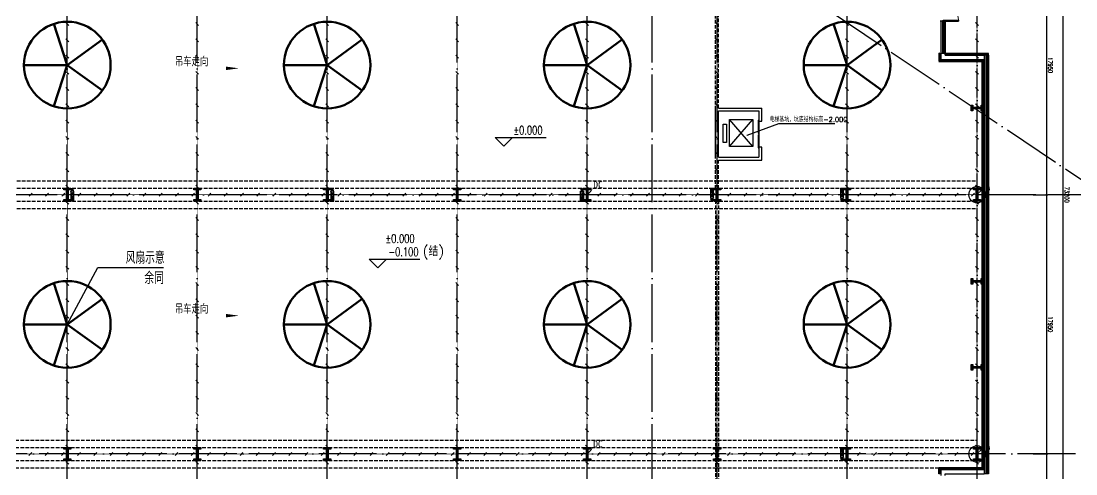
# Model space of a CAD drawing. Extents: x -1396510 to 1250330, y -1892470 to 1623980.
# Drawn here: x -195055 to -122005, y -1629854 to -1598504 of the extents above; entities that cross this region are included whole.
import ezdxf

# ---------------------------------------------------------------- set-up
doc = ezdxf.new("R2010")
doc.units = 0
doc.header["$LTSCALE"] = 1000
doc.header["$MEASUREMENT"] = 0
for name, pattern in [('CENTER2', [1.125, 0.75, -0.125, 0.125, -0.125]), ('DASH', [0.35, 0.25, -0.1]), ('DOTE', [2.42, 2, -0.2, 0.02, -0.2])]:
    doc.linetypes.add(name, pattern=pattern)
doc.layers.get('Defpoints').update_dxf_attribs({"color": 210})
for name, color, linetype in [('10平面$0$WINDOW', 4, 'Continuous'), ('A-AXIS-D', 1, 'Continuous'), ('A-AXIS-DOTE', 14, 'DOTE'), ('A-CURTAIN', 134, 'Continuous'), ('A-HATCH-2', 251, 'Continuous'), ('A-HRAIL', 173, 'Continuous'), ('A-LIN-V', 9, 'Continuous'), ('A-WINDOW', 140, 'Continuous'), ('AS-COLN', 6, 'Continuous'), ('AS-WALL', 40, 'Continuous'), ('CURTWALL', 4, 'Continuous'), ('DIM_SYMB', 3, 'Continuous'), ('LWIRE', 4, 'Continuous'), ('SB_ZF消火栓', 10, 'Continuous'), ('SB_ZF消火栓M', 10, 'Continuous'), ('SHTLN', 4, 'Continuous'), ('TEL_TEXT', 7, 'Continuous'), ('WINDOW', 4, 'Continuous'), ('WIRE-接地', 4, 'Continuous'), ('WIRE-照明', 1, 'Continuous'), ('建-标高', 3, 'Continuous'), ('建-箭头', 3, 'Continuous')]:
    doc.layers.add(name, color=color, linetype=linetype)
doc.layers.add('A-云线2', color=3, linetype='Continuous', plot=False)
doc.layers.add('LG-ZF消防', color=1, linetype='Continuous', lineweight=60)
doc.styles.add('-宋体', font='', dxfattribs={"width": 0.8})
doc.styles.add('_TCH_DIM', font='SIMPLEX', dxfattribs={"bigfont": 'GBCBIG'})
doc.styles.add('_TCH_DIM_T3', font='SIMPLEX', dxfattribs={"width": 0.705882, "bigfont": 'GBCBIG'})
doc.styles.add('A-DIM_T3', font='SIMPLEX', dxfattribs={"width": 0.705882, "bigfont": 'GBCBIG'})
doc.styles.add('A-STANDARD', font='SIMPLEX', dxfattribs={"bigfont": 'GBCBIG'})
doc.styles.get("Standard").update_dxf_attribs({"font": 'gbenor.shx', "bigfont": 'gbcbig.shx'})
doc.styles.add('宋体', font='')
doc.styles.get('-宋体').set_extended_font_data('SimSun')
doc.styles.get('宋体').set_extended_font_data('SimSun')
doc.dimstyles.new('_TCH_ARCH&&100', dxfattribs={"dimtxt": 297.5, "dimasz": 100, "dimexe": 100, "dimexo": 100, "dimgap": 126.25, "dimtad": 1, "dimdec": 0, "dimzin": 0, "dimdsep": 46, "dimtxsty": '_TCH_DIM_T3', "dimblk": 'ARCHTICK', "dimcen": 0.09, "dimclrt": 7, "dimazin": 2, "dimtfac": 1, "dimtdec": 0, "dimtix": 1, "dimtmove": 2, "dimatfit": 3, "dimfxl": 0, "dimtolj": 1, "dimtzin": 0, "dimarcsym": 0})
doc.dimstyles.new('A-DIM&&100', dxfattribs={"dimtxt": 297.5, "dimasz": 100, "dimexe": 100, "dimexo": 100, "dimgap": 126.25, "dimtad": 1, "dimdec": 0, "dimzin": 0, "dimdsep": 46, "dimtxsty": 'A-DIM_T3', "dimblk": 'ARCHTICK', "dimcen": 0.09, "dimclrt": 7, "dimazin": 2, "dimtfac": 1, "dimtdec": 0, "dimtix": 1, "dimtmove": 2, "dimatfit": 3, "dimfxl": 0, "dimtolj": 1, "dimtzin": 0, "dimarcsym": 0})

# ---------------------------------------------------------------- blocks, each defined once
blk = doc.blocks.new('_ArchTick')
at = {"color": 0, "linetype": 'ByBlock', "const_width": 0.4}
blk.add_lwpolyline([(-0.5, -0.5), (0.5, 0.5)], dxfattribs=at)
blk = doc.blocks.new('*D505')
at = {"layer": 'A-AXIS-D', "color": 0, "lineweight": -2, "transparency": 16777216}
for p, q in [((187894, -17950), (188910, -17950)), ((188810, -17950), (188810, -35900)), ((187894, -35900), (188910, -35900))]:
    blk.add_line(p, q, dxfattribs=at)
at = {"layer": 'Defpoints', "color": 0, "transparency": 16777216}
for p in [(187794, -17950), (187794, -35900), (188810, -35900)]:
    blk.add_point(p, dxfattribs=at)
at = {"layer": 'A-AXIS-D', "color": 0, "lineweight": -2, "transparency": 16777216, "xscale": 100, "yscale": 100, "zscale": 100}
for p, rotation in [((188810, -17950), 90), ((188810, -35900), 270)]:
    blk.add_blockref('_ArchTick', p, dxfattribs=dict(at, rotation=rotation))
at = {"layer": 'A-AXIS-D', "color": 7, "transparency": 16777216, "insert": (189085, -26925), "char_height": 297.5, "attachment_point": 5, "rotation": 270, "style": 'A-DIM_T3'}
blk.add_mtext('\\A1;17950', dxfattribs=at)
blk = doc.blocks.new('*D506')
at = {"layer": 'A-AXIS-D', "color": 0, "lineweight": -2, "transparency": 16777216}
for p, q in [((187894, -35900), (188910, -35900)), ((188810, -35900), (188810, -53850)), ((187894, -53850), (188910, -53850))]:
    blk.add_line(p, q, dxfattribs=at)
at = {"layer": 'Defpoints', "color": 0, "transparency": 16777216}
for p in [(187794, -35900), (187794, -53850), (188810, -53850)]:
    blk.add_point(p, dxfattribs=at)
at = {"layer": 'A-AXIS-D', "color": 0, "lineweight": -2, "transparency": 16777216, "xscale": 100, "yscale": 100, "zscale": 100}
for p, rotation in [((188810, -35900), 90), ((188810, -53850), 270)]:
    blk.add_blockref('_ArchTick', p, dxfattribs=dict(at, rotation=rotation))
at = {"layer": 'A-AXIS-D', "color": 7, "transparency": 16777216, "insert": (189085, -44875), "char_height": 297.5, "attachment_point": 5, "rotation": 270, "style": 'A-DIM_T3'}
blk.add_mtext('\\A1;17950', dxfattribs=at)
blk = doc.blocks.new('*D507')
at = {"layer": 'A-AXIS-D', "color": 0, "lineweight": -2, "transparency": 16777216}
for p, q in [((187894, -53850), (188910, -53850)), ((188810, -53850), (188810, -71800)), ((187894, -71800), (188910, -71800))]:
    blk.add_line(p, q, dxfattribs=at)
at = {"layer": 'Defpoints', "color": 0, "transparency": 16777216}
for p in [(187794, -53850), (187794, -71800), (188810, -71800)]:
    blk.add_point(p, dxfattribs=at)
at = {"layer": 'A-AXIS-D', "color": 0, "lineweight": -2, "transparency": 16777216, "xscale": 100, "yscale": 100, "zscale": 100}
for p, rotation in [((188810, -53850), 90), ((188810, -71800), 270)]:
    blk.add_blockref('_ArchTick', p, dxfattribs=dict(at, rotation=rotation))
at = {"layer": 'A-AXIS-D', "color": 7, "transparency": 16777216, "insert": (189085, -62825), "char_height": 297.5, "attachment_point": 5, "rotation": 270, "style": 'A-DIM_T3'}
blk.add_mtext('\\A1;17950', dxfattribs=at)
blk = doc.blocks.new('4324324')
at = {"layer": 'A-HATCH-2', "color": 8, "linetype": 'DASH'}
for p, q in [((-294754, 585770), (-128854, 585770)), ((-294754, 585270), (-128854, 585270)), ((-307354, 584370), (-128854, 584370)), ((-307354, 583870), (-128854, 583870)), ((-313054, 567820), (-128854, 567820)), ((-313054, 567320), (-128854, 567320)), ((-313054, 566420), (-128854, 566420)), ((-313054, 565920), (-128854, 565920))]:
    blk.add_line(p, q, dxfattribs=at)
blk = doc.blocks.new('w4324324')
at = {"layer": 'A-HATCH-2', "color": 0, "lineweight": 60}
for q in [(-1694760, 686605), (-1697614, 684532), (-1691907, 684532), (-1696524, 681178), (-1692997, 681178)]:
    blk.add_line((-1694760, 683605), q, dxfattribs=at)
blk.add_circle((-1694760, 683605), 3000, dxfattribs=at)
blk = doc.blocks.new('342343')
at = {"layer": 'A-LIN-V', "color": 8}
for p in [(1048660, -8444), (1066610, -8444), (1048660, -26444), (1066610, -26444), (1048660, -44444), (1066610, -44444), (1048660, -62444), (1066610, -62444)]:
    blk.add_blockref('w4324324', p, dxfattribs=at)
blk = doc.blocks.new('w42343243')
at = {"layer": 'A-HATCH-2', "color": 8}
blk.add_lwpolyline([(-165104, 621070), (-164604, 621070), (-164604, 620958), (-164800, 620958), (-164800, 620282), (-164604, 620282), (-164604, 620170), (-165104, 620170), (-165104, 620282), (-164908, 620282), (-164908, 620958), (-165104, 620958)], close=True, dxfattribs=at)
at = {"layer": 'AS-COLN', "color": 3}
blk.add_lwpolyline([(-165054, 621020), (-164654, 621020), (-164654, 621008), (-164850, 621008), (-164850, 620232), (-164654, 620232), (-164654, 620220), (-165054, 620220), (-165054, 620232), (-164858, 620232), (-164858, 621008), (-165054, 621008)], close=True, dxfattribs=at)
blk = doc.blocks.new('nt66')
at = {"layer": 'A-HATCH-2', "color": 8}
blk.add_lwpolyline([(-195840, 766870), (-195440, 766870), (-195440, 766758), (-195586, 766758), (-195586, 766182), (-195440, 766182), (-195440, 766070), (-195840, 766070), (-195840, 766182), (-195694, 766182), (-195694, 766758), (-195840, 766758)], close=True, dxfattribs=at)
at = {"layer": 'AS-COLN'}
blk.add_lwpolyline([(-195790, 766820), (-195490, 766820), (-195490, 766808), (-195636, 766808), (-195636, 766132), (-195490, 766132), (-195490, 766120), (-195790, 766120), (-195790, 766132), (-195644, 766132), (-195644, 766808), (-195790, 766808)], close=True, dxfattribs=at)
blk = doc.blocks.new('42343')
at = {"rotation": 270}
for p in [(-895324, 395180), (-895324, 383180), (-895324, 377222)]:
    blk.add_blockref('nt66', p, dxfattribs=at)
at = {"layer": 'A-WINDOW'}
for p in [(-27000, -35800), (-18000, -35800), (-9000, -35800), (0, -35800), (9000, -35800), (18000, -35800), (27000, -35800), (36000, -35800), (-27000, -53750), (-18000, -53750), (-9000, -53750), (0, -53750), (9000, -53750), (18000, -53750), (27000, -53750), (36000, -53750)]:
    blk.add_blockref('w42343243', p, dxfattribs=at)
blk = doc.blocks.new('A$C5D961328')
at = {"layer": 'SB_ZF消火栓'}
blk.add_hatch(color=256, dxfattribs=at).paths.add_polyline_path([(0, 40), (700, 40), (700, 240)])
for p, q in [((700, 240), (0, 240)), ((0, 240), (0, 40)), ((700, 240), (0, 40)), ((0, 40), (700, 40)), ((700, 240), (700, 40))]:
    blk.add_line(p, q, dxfattribs=at)
at = {"layer": 'SB_ZF消火栓', "color": 1}
blk.add_circle((140, 140), 32.5, dxfattribs=at)
blk = doc.blocks.new('we42342343234')
at = {"layer": 'LG-ZF消防'}
for centre in [(-191504, 585170), (-173504, 585170), (-156204, 585170), (-147204, 584470), (-138204, 584470), (-138204, 566520)]:
    blk.add_circle(centre, 50, dxfattribs=at)
at = {"layer": 'SB_ZF消火栓M'}
for p, rotation in [((-147064, 584570), 90), ((-138064, 584570), 90), ((-191644, 585070), 270), ((-173644, 585070), 270), ((-138064, 566620), 90)]:
    blk.add_blockref('A$C5D961328', p, dxfattribs=dict(at, rotation=rotation))
at = {"layer": 'SB_ZF消火栓M', "xscale": -1.000000000000001, "rotation": 90}
blk.add_blockref('A$C5D961328', (-156064, 585070), dxfattribs=at)
blk = doc.blocks.new('*D5829')
at = {"layer": 'A-AXIS-D', "color": 0, "lineweight": -2, "transparency": 16777216}
for p, q in [((188154, 700), (190050, 700)), ((189950, 700), (189950, -72500)), ((188154, -72500), (190050, -72500))]:
    blk.add_line(p, q, dxfattribs=at)
at = {"layer": 'Defpoints', "color": 0, "transparency": 16777216}
for p in [(188054, 700), (188054, -72500), (189950, -72500)]:
    blk.add_point(p, dxfattribs=at)
at = {"layer": 'A-AXIS-D', "color": 0, "lineweight": -2, "transparency": 16777216, "xscale": 100, "yscale": 100, "zscale": 100}
for p, rotation in [((189950, 700), 90), ((189950, -72500), 270)]:
    blk.add_blockref('_ArchTick', p, dxfattribs=dict(at, rotation=rotation))
at = {"layer": 'A-AXIS-D', "color": 7, "transparency": 16777216, "insert": (190225, -35900), "char_height": 297.5, "attachment_point": 5, "rotation": 270, "style": '_TCH_DIM_T3'}
blk.add_mtext('\\A1;73200', dxfattribs=at)
blk = doc.blocks.new('10平面$0$$DorLib2D$00000002')
for p, q in [((-0.5, 0), (-0.5, 0.4875)), ((-0.475, 0.4875), (-0.5, 0.4875)), ((-0.475, 0), (-0.475, 0.4875)), ((0.475, 0), (0.475, 0.4875)), ((0.475, 0.4875), (0.5, 0.4875)), ((0.5, 0), (0.5, 0.4875)), ((-0.5, 0), (-0.475, 0)), ((0.5, 0), (0.475, 0))]:
    blk.add_line(p, q)
at = {"lineweight": 13}
for centre, start, end in [((-0.4875, 0), 0, 88.53072), ((0.4875, 0), 91.46928, 180)]:
    blk.add_arc(centre, 0.4875, start, end, dxfattribs=at)
blk = doc.blocks.new('$DORLIB2D$00000127')
at = {"color": 0}
for points in [[(-0.533, 0.795), (-0.533, 0.69)], [(-0.033, 0.795), (-0.533, 0.795)], [(-0.033, 0.69), (-0.533, 0.69)], [(0.5, 0.5), (-0.5, 0.5)], [(-0.033, 0.795), (-0.033, 0.69)], [(0.533, 0.795), (0.033, 0.795)], [(0.033, 0.795), (0.033, 0.69)], [(0.533, 0.69), (0.033, 0.69)], [(0.533, 0.795), (0.533, 0.69)]]:
    blk.add_lwpolyline(points, dxfattribs=at)
blk = doc.blocks.new('99平面图例外参$0$$LinePat$圆环')
for points in [[(0, 150), (300, 150)], [(0, 0), (300, 0)], [(0, -150), (300, -150)]]:
    blk.add_lwpolyline(points)
at = {"color": 0}
blk.add_circle((150, 0), 150, dxfattribs=at)
blk = doc.blocks.new('$TelecSys$00000008')
blk.add_line((0.4, 0.4), (-0.4, -0.4))
blk = doc.blocks.new('$TelecSys$00000078')
for p, q in [((0.1, 0.1), (0.1, 0.1)), ((1.15, 1.15), (0.55, 0.55)), ((-0.1, -0.1), (-0.1, -0.1))]:
    blk.add_line(p, q)
at = {"const_width": 0.142}
blk.add_lwpolyline([(-0.07, 0, 1), (0.07, 0, 1)], format="xyb", close=True, dxfattribs=at)
blk.add_solid([(0.62, 0.48), (0.48, 0.62), (0.1, 0.1)])
at = {"width": 0.8, "flags": 9}
blk.add_attdef('A', (0, 0), '', height=0.00002, dxfattribs=at)
blk = doc.blocks.new('$TelecSys$00000079')
for p, q in [((0.7, 0.7), (0, 0)), ((0.1, 0.1), (0.1, 0.1)), ((-0.1, -0.1), (-0.1, -0.1))]:
    blk.add_line(p, q)
at = {"const_width": 0.142}
blk.add_lwpolyline([(-0.07, 0, 1), (0.07, 0, 1)], format="xyb", close=True, dxfattribs=at)
blk.add_solid([(0.63, 0.77), (0.77, 0.63), (1.15, 1.15)])
at = {"width": 0.8, "flags": 9}
blk.add_attdef('A', (0, 0), '', height=0.00002, dxfattribs=at)
blk = doc.blocks.new('世赫3#厂房一层0821')
at = {"layer": 'A-AXIS-DOTE', "color": 8, "ltscale": 2}
for p, q in [((121000, -79980), (121000, 5514)), ((130000, -79980), (130000, 5514)), ((139000, -79980), (139000, 5514)), ((148000, -79980), (148000, 5514)), ((157000, -79980), (157000, 5514)), ((161500, -79980), (161500, 5514)), ((166000, -79980), (166000, 5514)), ((175000, -79980), (175000, 5514)), ((165996, -17950), (196000, -38050)), ((192904.2, -35900), (-5155.8, -35900)), ((190814.2, -53850), (-5155.8, -53850))]:
    blk.add_line(p, q, dxfattribs=at)
at = {"layer": 'A-AXIS-DOTE', "color": 8}
blk.add_line((184000, -79980), (184000, 5514), dxfattribs=at)
at = {"layer": 'A-CURTAIN'}
for points in [[(184800, -26230), (184800, -26130), (181800, -26130)], [(184770, -26230), (184770, -26160), (181800, -26160)]]:
    blk.add_lwpolyline(points, dxfattribs=at)
at = {"layer": 'AS-WALL'}
for p, q in [((181799.6, -26130), (181499.6, -26130)), ((181499.6, -26130), (181499.6, -26530)), ((181799.6, -26230), (181799.6, -26130)), ((181799.6, -26230), (184500, -26230)), ((181499.6, -26530), (184500, -26530)), ((181500, -54930), (184500, -54930)), ((181500, -54930), (181500, -55350)), ((181800, -55230), (184500, -55230)), ((181800, -55350), (181800, -55230)), ((184500, -54930), (184500, -55230))]:
    blk.add_line(p, q, dxfattribs=at)
at = {"layer": 'CURTWALL'}
for p, q in [((184500, -26230), (184500, -26380)), ((184800, -26230), (184500, -26230)), ((184600, -26230), (184600, -26380)), ((184700, -26230), (184700, -26380)), ((184800, -26230), (184800, -26380)), ((184500, -26380), (184500, -55230)), ((184600, -26380), (184600, -55230)), ((184700, -26380), (184700, -55230)), ((184800, -26380), (184800, -55230)), ((184800, -55230), (184500, -55230))]:
    blk.add_line(p, q, dxfattribs=at)
at = {"layer": 'Defpoints', "color": 8, "linetype": 'DASH'}
for p, q in [((165900, -30000), (165900, -400)), ((166100, -29900), (166100, -400)), ((165900, -35500), (165900, -33400)), ((166100, -35500), (166100, -33500)), ((165900, -35500), (166100, -35500)), ((165896, -36288), (165900, -68600)), ((166096, -36288), (165896, -36288)), ((166096, -36288), (166100, -68600))]:
    blk.add_line(p, q, dxfattribs=at)
at = {"layer": 'Defpoints', "color": 8}
for p, q in [((166100, -29900), (169100, -29900)), ((169100, -30800), (169100, -29900)), ((165900, -33400), (165900, -30000)), ((166100, -30100), (168900, -30100)), ((166100, -33300), (166100, -30100)), ((168900, -30100), (168900, -30800)), ((166850, -32565.8), (168480, -30685.8)), ((168480, -32565.8), (166850, -30685.8)), ((168074.2, -31780), (170264.2, -30980)), ((168900, -30800), (169100, -30800)), ((170264.2, -30980), (174164.2, -30980)), ((169100, -32600), (168900, -32600)), ((168900, -32600), (168900, -33300)), ((169100, -33500), (169100, -32600)), ((166100, -33300), (168900, -33300)), ((166100, -33500), (169100, -33500))]:
    blk.add_line(p, q, dxfattribs=at)
for points in [[(166410, -32285.8), (166410, -31015.8), (166650, -31015.8), (166650, -32285.8)], [(166850, -32565.8), (166850, -30685.8), (168480, -30685.8), (168480, -32565.8)]]:
    blk.add_lwpolyline(points, close=True, dxfattribs=at)
at = {"layer": 'Defpoints', "color": 8, "const_width": 40}
blk.add_lwpolyline([(168055.4, -31786.9, 1), (168093, -31773.1, 1)], format="xyb", close=True, dxfattribs=at)
at = {"layer": 'DIM_SYMB', "color": 8}
for p, q in [((121000, -44875), (123120, -40945)), ((123120, -40945), (127670, -40945))]:
    blk.add_line(p, q, dxfattribs=at)
at = {"layer": 'DIM_SYMB', "color": 8, "const_width": 100}
blk.add_lwpolyline([(120976.3, -44919, 1), (121023.7, -44831, 1)], format="xyb", close=True, dxfattribs=at)
at = {"layer": 'WINDOW'}
for p, q in [((181745.4, -23880), (181445.1, -23880)), ((181499.6, -23880), (181499.6, -26130)), ((181599.6, -23880), (181599.6, -26130)), ((181699.6, -23880), (181699.6, -26130)), ((181799.6, -23880), (181799.6, -26130))]:
    blk.add_line(p, q, dxfattribs=at)
at = {"layer": '建-标高', "color": 8}
for p, q in [((151232.7, -32543), (150632.7, -31943)), ((150632.7, -31943), (154152.7, -31943)), ((151232.7, -32543), (151832.7, -31943)), ((142493.6, -40960), (141893.6, -40360)), ((141893.6, -40360), (145413.6, -40360)), ((142493.6, -40960), (143093.6, -40360))]:
    blk.add_line(p, q, dxfattribs=at)
at = {"layer": '建-箭头', "color": 8}
for points in [[(125987.8, -27150, 0, 0, 0), (132887.8, -27150, 0, 240, 0), (131987.8, -27150, 0, 0, 0)], [(125987.8, -44275, 0, 0, 0), (132887.8, -44275, 0, 240, 0), (131987.8, -44275, 0, 0, 0)]]:
    blk.add_lwpolyline(points, format="xyseb", dxfattribs=at)
at = {"layer": '10平面$0$WINDOW', "xscale": -2200, "yscale": 2200, "zscale": 300, "rotation": 270.0000000014832}
blk.add_blockref('10平面$0$$DorLib2D$00000002', (181649.6, -22780), dxfattribs=at)
at = {"layer": 'A-HRAIL', "yscale": 0.3333333333111111, "zscale": 0.3333333333111111}
for p, xscale, rotation in [((181400, -26110), -0.3916666671966327, 90), ((181400, -26227.5), -0.3916666671966327, 90), ((181400, -26345), -0.3916666671966327, 90), ((181400, -26462.5), -0.3916666671966327, 90), ((181350, -26630), -0.3333333266804324, 180), ((181450, -26630), -0.3333333266804324, 180), ((181550, -26630), -0.3333333266804324, 180), ((181650, -26630), -0.3333333266804324, 180), ((181750, -26630), -0.3333333266804324, 180), ((181850, -26630), -0.3333333266804324, 180), ((181950, -26630), -0.3333333266804324, 180), ((182050, -26630), -0.3333333266804324, 180), ((182150, -26630), -0.3333333266804324, 180), ((182250, -26630), -0.3333333266804324, 180), ((182350, -26630), -0.3333333266804324, 180), ((182450, -26630), -0.3333333266804324, 180), ((182550, -26630), -0.3333333266804324, 180), ((182650, -26630), -0.3333333266804324, 180), ((182750, -26630), -0.3333333266804324, 180), ((182850, -26630), -0.3333333266804324, 180), ((182950, -26630), -0.3333333266804324, 180), ((183050, -26630), -0.3333333266804324, 180), ((183150, -26630), -0.3333333266804324, 180), ((183250, -26630), -0.3333333266804324, 180), ((183350, -26630), -0.3333333266804324, 180), ((183450, -26630), -0.3333333266804324, 180), ((183550, -26630), -0.3333333266804324, 180), ((183650, -26630), -0.3333333266804324, 180), ((183750, -26630), -0.3333333266804324, 180), ((183850, -26630), -0.3333333266804324, 180), ((183950, -26630), -0.3333333266804324, 180), ((184050, -26630), -0.3333333266804324, 180), ((184150, -26630), -0.3333333266804324, 180), ((184250, -26630), -0.3333333266804324, 180), ((184400, -26680), 0.3333686689155855, 90), ((184350, -26630), -0.3333333266804324, 180), ((184400, -26780), 0.3333686689155855, 90), ((184400, -26880), 0.3333686689155855, 90), ((184400, -26980), 0.3333686689155855, 90), ((184400, -27080.1), 0.3333686689155855, 90), ((184400, -27180.1), 0.3333686689155855, 90), ((184400, -27280.1), 0.3333686689155855, 90), ((184400, -27380.1), 0.3333686689155855, 90), ((184400, -27480.1), 0.3333686689155855, 90), ((184400, -27580.1), 0.3333686689155855, 90), ((184400, -27680.1), 0.3333686689155855, 90), ((184400, -27780.1), 0.3333686689155855, 90), ((184400, -27880.1), 0.3333686689155855, 90), ((184400, -27980.1), 0.3333686689155855, 90), ((184400, -28080.2), 0.3333686689155855, 90), ((184400, -28180.2), 0.3333686689155855, 90), ((184400, -28280.2), 0.3333686689155855, 90), ((184400, -28380.2), 0.3333686689155855, 90), ((184400, -28480.2), 0.3333686689155855, 90), ((184400, -28580.2), 0.3333686689155855, 90), ((184400, -28680.2), 0.3333686689155855, 90), ((184400, -28780.2), 0.3333686689155855, 90), ((184400, -28880.2), 0.3333686689155855, 90), ((184400, -28980.3), 0.3333686689155855, 90), ((184400, -29080.3), 0.3333686689155855, 90), ((184400, -29180.3), 0.3333686689155855, 90), ((184400, -29280.3), 0.3333686689155855, 90), ((184400, -29380.3), 0.3333686689155855, 90), ((184400, -29480.3), 0.3333686689155855, 90), ((184400, -29580.3), 0.3333686689155855, 90), ((184400, -29680.3), 0.3333686689155855, 90), ((184400, -29780.3), 0.3333686689155855, 90), ((184400, -29880.3), 0.3333686689155855, 90), ((184400, -29980.4), 0.3333686689155855, 90), ((184400, -30080.4), 0.3333686689155855, 90), ((184400, -30180.4), 0.3333686689155855, 90), ((184400, -30280.4), 0.3333686689155855, 90), ((184400, -30380.4), 0.3333686689155855, 90), ((184400, -30480.4), 0.3333686689155855, 90), ((184400, -30580.4), 0.3333686689155855, 90), ((184400, -30680.4), 0.3333686689155855, 90), ((184400, -30780.4), 0.3333686689155855, 90), ((184400, -30880.5), 0.3333686689155855, 90), ((184400, -30980.5), 0.3333686689155855, 90), ((184400, -31080.5), 0.3333686689155855, 90), ((184400, -31180.5), 0.3333686689155855, 90), ((184400, -31280.5), 0.3333686689155855, 90), ((184400, -31380.5), 0.3333686689155855, 90), ((184400, -31480.5), 0.3333686689155855, 90), ((184400, -31580.5), 0.3333686689155855, 90), ((184400, -31680.5), 0.3333686689155855, 90), ((184400, -31780.6), 0.3333686689155855, 90), ((184400, -31880.6), 0.3333686689155855, 90), ((184400, -31980.6), 0.3333686689155855, 90), ((184400, -32080.6), 0.3333686689155855, 90), ((184400, -32180.6), 0.3333686689155855, 90), ((184400, -32280.6), 0.3333686689155855, 90), ((184400, -32380.6), 0.3333686689155855, 90), ((184400, -32480.6), 0.3333686689155855, 90), ((184400, -32580.6), 0.3333686689155855, 90), ((184400, -32680.6), 0.3333686689155855, 90), ((184400, -32780.7), 0.3333686689155855, 90), ((184400, -32880.7), 0.3333686689155855, 90), ((184400, -32980.7), 0.3333686689155855, 90), ((184400, -33080.7), 0.3333686689155855, 90), ((184400, -33180.7), 0.3333686689155855, 90), ((184400, -33280.7), 0.3333686689155855, 90), ((184400, -33380.7), 0.3333686689155855, 90), ((184400, -33480.7), 0.3333686689155855, 90), ((184400, -33580.7), 0.3333686689155855, 90), ((184400, -33680.8), 0.3333686689155855, 90), ((184400, -33780.8), 0.3333686689155855, 90), ((184400, -33880.8), 0.3333686689155855, 90), ((184400, -33980.8), 0.3333686689155855, 90), ((184400, -34080.8), 0.3333686689155855, 90), ((184400, -34180.8), 0.3333686689155855, 90), ((184400, -34280.8), 0.3333686689155855, 90), ((184400, -34380.8), 0.3333686689155855, 90), ((184400, -34480.8), 0.3333686689155855, 90), ((184400, -34580.8), 0.3333686689155855, 90), ((184400, -34680.9), 0.3333686689155855, 90), ((184400, -34780.9), 0.3333686689155855, 90), ((184400, -34880.9), 0.3333686689155855, 90), ((184400, -34980.9), 0.3333686689155855, 90), ((184400, -35080.9), 0.3333686689155855, 90), ((184400, -35180.9), 0.3333686689155855, 90), ((184400, -35280.9), 0.3333686689155855, 90), ((184400, -35380.9), 0.3333686689155855, 90), ((184400, -35480.9), 0.3333686689155855, 90), ((184400, -35581), 0.3333686689155855, 90), ((184400, -35681), 0.3333686689155855, 90), ((184400, -35781), 0.3333686689155855, 90), ((184400, -35881), 0.3333686689155855, 90), ((184400, -35981), 0.3333686689155855, 90), ((184400, -36081), 0.3333686689155855, 90), ((184400, -36181), 0.3333686689155855, 90), ((184400, -36281), 0.3333686689155855, 90), ((184400, -36381), 0.3333686689155855, 90), ((184400, -36481), 0.3333686689155855, 90), ((184400, -36581.1), 0.3333686689155855, 90), ((184400, -36681.1), 0.3333686689155855, 90), ((184400, -36781.1), 0.3333686689155855, 90), ((184400, -36881.1), 0.3333686689155855, 90), ((184400, -36981.1), 0.3333686689155855, 90), ((184400, -37081.1), 0.3333686689155855, 90), ((184400, -37181.1), 0.3333686689155855, 90), ((184400, -37281.1), 0.3333686689155855, 90), ((184400, -37381.1), 0.3333686689155855, 90), ((184400, -37481.2), 0.3333686689155855, 90), ((184400, -37581.2), 0.3333686689155855, 90), ((184400, -37681.2), 0.3333686689155855, 90), ((184400, -37781.2), 0.3333686689155855, 90), ((184400, -37881.2), 0.3333686689155855, 90), ((184400, -37981.2), 0.3333686689155855, 90), ((184400, -38081.2), 0.3333686689155855, 90), ((184400, -38181.2), 0.3333686689155855, 90), ((184400, -38281.2), 0.3333686689155855, 90), ((184400, -38381.3), 0.3333686689155855, 90), ((184400, -38481.3), 0.3333686689155855, 90), ((184400, -38581.3), 0.3333686689155855, 90), ((184400, -38681.3), 0.3333686689155855, 90), ((184400, -38781.3), 0.3333686689155855, 90), ((184400, -38881.3), 0.3333686689155855, 90), ((184400, -38981.3), 0.3333686689155855, 90), ((184400, -39081.3), 0.3333686689155855, 90), ((184400, -39181.3), 0.3333686689155855, 90), ((184400, -39281.3), 0.3333686689155855, 90), ((184400, -39381.4), 0.3333686689155855, 90), ((184400, -39481.4), 0.3333686689155855, 90), ((184400, -39581.4), 0.3333686689155855, 90), ((184400, -39681.4), 0.3333686689155855, 90), ((184400, -39781.4), 0.3333686689155855, 90), ((184400, -39881.4), 0.3333686689155855, 90), ((184400, -39981.4), 0.3333686689155855, 90), ((184400, -40081.4), 0.3333686689155855, 90), ((184400, -40181.4), 0.3333686689155855, 90), ((184400, -40281.5), 0.3333686689155855, 90), ((184400, -40381.5), 0.3333686689155855, 90), ((184400, -40481.5), 0.3333686689155855, 90), ((184400, -40581.5), 0.3333686689155855, 90), ((184400, -40681.5), 0.3333686689155855, 90), ((184400, -40781.5), 0.3333686689155855, 90), ((184400, -40881.5), 0.3333686689155855, 90), ((184400, -40981.5), 0.3333686689155855, 90), ((184400, -41081.5), 0.3333686689155855, 90), ((184400, -41181.5), 0.3333686689155855, 90), ((184400, -41281.6), 0.3333686689155855, 90), ((184400, -41381.6), 0.3333686689155855, 90), ((184400, -41481.6), 0.3333686689155855, 90), ((184400, -41581.6), 0.3333686689155855, 90), ((184400, -41681.6), 0.3333686689155855, 90), ((184400, -41781.6), 0.3333686689155855, 90), ((184400, -41881.6), 0.3333686689155855, 90), ((184400, -41981.6), 0.3333686689155855, 90), ((184400, -42081.6), 0.3333686689155855, 90), ((184400, -42181.7), 0.3333686689155855, 90), ((184400, -42281.7), 0.3333686689155855, 90), ((184400, -42381.7), 0.3333686689155855, 90), ((184400, -42481.7), 0.3333686689155855, 90), ((184400, -42581.7), 0.3333686689155855, 90), ((184400, -42681.7), 0.3333686689155855, 90), ((184400, -42781.7), 0.3333686689155855, 90), ((184400, -42881.7), 0.3333686689155855, 90), ((184400, -42981.7), 0.3333686689155855, 90), ((184400, -43081.7), 0.3333686689155855, 90), ((184400, -43181.8), 0.3333686689155855, 90), ((184400, -43281.8), 0.3333686689155855, 90), ((184400, -43381.8), 0.3333686689155855, 90), ((184400, -43481.8), 0.3333686689155855, 90), ((184400, -43581.8), 0.3333686689155855, 90), ((184400, -43681.8), 0.3333686689155855, 90), ((184400, -43781.8), 0.3333686689155855, 90), ((184400, -43881.8), 0.3333686689155855, 90), ((184400, -43981.8), 0.3333686689155855, 90), ((184400, -44081.9), 0.3333686689155855, 90), ((184400, -44181.9), 0.3333686689155855, 90), ((184400, -44281.9), 0.3333686689155855, 90), ((184400, -44381.9), 0.3333686689155855, 90), ((184400, -44481.9), 0.3333686689155855, 90), ((184400, -44581.9), 0.3333686689155855, 90), ((184400, -44681.9), 0.3333686689155855, 90), ((184400, -44781.9), 0.3333686689155855, 90), ((184400, -44881.9), 0.3333686689155855, 90), ((184400, -44982), 0.3333686689155855, 90), ((184400, -45082), 0.3333686689155855, 90), ((184400, -45182), 0.3333686689155855, 90), ((184400, -45282), 0.3333686689155855, 90), ((184400, -45382), 0.3333686689155855, 90), ((184400, -45482), 0.3333686689155855, 90), ((184400, -45582), 0.3333686689155855, 90), ((184400, -45682), 0.3333686689155855, 90), ((184400, -45782), 0.3333686689155855, 90), ((184400, -45882), 0.3333686689155855, 90), ((184400, -45982.1), 0.3333686689155855, 90), ((184400, -46082.1), 0.3333686689155855, 90), ((184400, -46182.1), 0.3333686689155855, 90), ((184400, -46282.1), 0.3333686689155855, 90), ((184400, -46382.1), 0.3333686689155855, 90), ((184400, -46482.1), 0.3333686689155855, 90), ((184400, -46582.1), 0.3333686689155855, 90), ((184400, -46682.1), 0.3333686689155855, 90), ((184400, -46782.1), 0.3333686689155855, 90), ((184400, -46882.2), 0.3333686689155855, 90), ((184400, -46982.2), 0.3333686689155855, 90), ((184400, -47082.2), 0.3333686689155855, 90), ((184400, -47182.2), 0.3333686689155855, 90), ((184400, -47282.2), 0.3333686689155855, 90), ((184400, -47382.2), 0.3333686689155855, 90), ((184400, -47482.2), 0.3333686689155855, 90), ((184400, -47582.2), 0.3333686689155855, 90), ((184400, -47682.2), 0.3333686689155855, 90), ((184400, -47782.2), 0.3333686689155855, 90), ((184400, -47882.3), 0.3333686689155855, 90), ((184400, -47982.3), 0.3333686689155855, 90), ((184400, -48082.3), 0.3333686689155855, 90), ((184400, -48182.3), 0.3333686689155855, 90), ((184400, -48282.3), 0.3333686689155855, 90), ((184400, -48382.3), 0.3333686689155855, 90), ((184400, -48482.3), 0.3333686689155855, 90), ((184400, -48582.3), 0.3333686689155855, 90), ((184400, -48682.3), 0.3333686689155855, 90), ((184400, -48782.4), 0.3333686689155855, 90), ((184400, -48882.4), 0.3333686689155855, 90), ((184400, -48982.4), 0.3333686689155855, 90), ((184400, -49082.4), 0.3333686689155855, 90), ((184400, -49182.4), 0.3333686689155855, 90), ((184400, -49282.4), 0.3333686689155855, 90), ((184400, -49382.4), 0.3333686689155855, 90), ((184400, -49482.4), 0.3333686689155855, 90), ((184400, -49582.4), 0.3333686689155855, 90), ((184400, -49682.4), 0.3333686689155855, 90), ((184400, -49782.5), 0.3333686689155855, 90), ((184400, -49882.5), 0.3333686689155855, 90), ((184400, -49982.5), 0.3333686689155855, 90), ((184400, -50082.5), 0.3333686689155855, 90), ((184400, -50182.5), 0.3333686689155855, 90), ((184400, -50282.5), 0.3333686689155855, 90), ((184400, -50382.5), 0.3333686689155855, 90), ((184400, -50482.5), 0.3333686689155855, 90), ((184400, -50582.5), 0.3333686689155855, 90), ((184400, -50682.6), 0.3333686689155855, 90), ((184400, -50782.6), 0.3333686689155855, 90), ((184400, -50882.6), 0.3333686689155855, 90), ((184400, -50982.6), 0.3333686689155855, 90), ((184400, -51082.6), 0.3333686689155855, 90), ((184400, -51182.6), 0.3333686689155855, 90), ((184400, -51282.6), 0.3333686689155855, 90), ((184400, -51382.6), 0.3333686689155855, 90), ((184400, -51482.6), 0.3333686689155855, 90), ((184400, -51582.7), 0.3333686689155855, 90), ((184400, -51682.7), 0.3333686689155855, 90), ((184400, -51782.7), 0.3333686689155855, 90), ((184400, -51882.7), 0.3333686689155855, 90), ((184400, -51982.7), 0.3333686689155855, 90), ((184400, -52082.7), 0.3333686689155855, 90), ((184400, -52182.7), 0.3333686689155855, 90), ((184400, -52282.7), 0.3333686689155855, 90), ((184400, -52382.7), 0.3333686689155855, 90), ((184400, -52482.7), 0.3333686689155855, 90), ((184400, -52582.8), 0.3333686689155855, 90), ((184400, -52682.8), 0.3333686689155855, 90), ((184400, -52782.8), 0.3333686689155855, 90), ((184400, -52882.8), 0.3333686689155855, 90), ((184400, -52982.8), 0.3333686689155855, 90), ((184400, -53082.8), 0.3333686689155855, 90), ((184400, -53182.8), 0.3333686689155855, 90), ((184400, -53282.8), 0.3333686689155855, 90), ((184400, -53382.8), 0.3333686689155855, 90), ((184400, -53482.9), 0.3333686689155855, 90), ((184400, -53582.9), 0.3333686689155855, 90), ((184400, -53682.9), 0.3333686689155855, 90), ((184400, -53782.9), 0.3333686689155855, 90), ((184400, -53882.9), 0.3333686689155855, 90), ((184400, -53982.9), 0.3333686689155855, 90), ((184400, -54082.9), 0.3333686689155855, 90), ((184400, -54182.9), 0.3333686689155855, 90), ((184400, -54282.9), 0.3333686689155855, 90), ((184400, -54382.9), 0.3333686689155855, 90), ((184400, -54483), 0.3333686689155855, 90), ((184400, -54583), 0.3333686689155855, 90), ((184400, -54683), 0.3333686689155855, 90), ((184400, -54783), 0.3333686689155855, 90), ((184400, -54883), 0.3333686689155855, 90), ((181400, -55000.5), 0.3916666671966327, 90), ((181400, -55118), 0.3916666671966327, 90), ((181400, -55235.5), 0.3916666671966327, 90)]:
    blk.add_blockref('99平面图例外参$0$$LinePat$圆环', p, dxfattribs=dict(at, xscale=xscale, rotation=rotation))
at = {"layer": 'A-HRAIL', "xscale": 0.3333333327656239, "yscale": 0.3333333333111111, "zscale": 0.3333333333111111}
for p in [(181350, -54833), (181450, -54833), (181550, -54833), (181650, -54833), (181750, -54833), (181850, -54833), (181950, -54833), (182050, -54833), (182150, -54833), (182250, -54833), (182350, -54833), (182450, -54833), (182550, -54833), (182650, -54833), (182750, -54833), (182850, -54833), (182950, -54833), (183050, -54833), (183150, -54833), (183250, -54833), (183350, -54833), (183450, -54833), (183550, -54833), (183650, -54833), (183750, -54833), (183850, -54833), (183950, -54833), (184050, -54833), (184150, -54833), (184250, -54833), (184350, -54833)]:
    blk.add_blockref('99平面图例外参$0$$LinePat$圆环', p, dxfattribs=at)
at = {"layer": 'A-LIN-V', "color": 8, "rotation": 90}
blk.add_blockref('342343', (796160.7, 601225), dxfattribs=at)
at = {"layer": 'A-WINDOW'}
for name in ['42343', '4324324']:
    blk.add_blockref(name, (312854.2, -620720), dxfattribs=at)
at = {"layer": 'Defpoints', "color": 8, "xscale": 1800, "yscale": 200, "zscale": 200, "rotation": 89.9999999459329}
blk.add_blockref('$DORLIB2D$00000127', (169000, -31700), dxfattribs=at)
at = {"layer": 'SB_ZF消火栓'}
blk.add_blockref('we42342343234', (312854.2, -620720), dxfattribs=at)
at = {"layer": 'Defpoints', "color": 7, "style": '_TCH_DIM'}
blk.add_text('电梯基坑，坑底结构标高-2.000', height=337.589, dxfattribs=at).set_placement((169636.1, -30861.3))
at = {"layer": 'DIM_SYMB', "color": 7, "style": '_TCH_DIM'}
for s, p in [('风扇示意', (125043.1, -40682.5)), ('余同', (126337, -42082.5))]:
    blk.add_text(s, height=843.97, dxfattribs=at).set_placement(p)
at = {"layer": '建-标高', "color": 7, "style": 'A-STANDARD', "width": 0.705882}
for s, p in [('%%P0.000', (151892.7, -31733)), ('%%P0.000', (143033.6, -39240)), ('-0.100', (143233.6, -40150))]:
    blk.add_text(s, height=595, dxfattribs=at).set_placement(p)
at = {"layer": '建-标高', "color": 7, "style": 'A-STANDARD'}
blk.add_text('(结)', height=675.18, dxfattribs=at).set_placement((145613.6, -40150))
at = {"layer": '建-箭头', "color": 7, "style": 'A-STANDARD'}
for p in [(128450.1, -27003.1), (128450.1, -44128.1)]:
    blk.add_text('吊车走向', height=578.72, dxfattribs=at).set_placement(p)
at = {"layer": 'A-AXIS-D'}
dim = blk.add_linear_dim(base=(189949.7, -72500.1), p1=(188054.2, 700), p2=(188054.2, -72500.1), angle=270, dimstyle='_TCH_ARCH&&100', dxfattribs=at)
dim.commit()
dim.dimension.update_dxf_attribs({"geometry": '*D5829', "text_midpoint": (190224.7, -35900), "dimtype": 161, "text_rotation": 270})
for base, p1, p2, picture, middle in [((188810, -35900), (187794.2, -17950), (187794.2, -35900), '*D505', (189085, -26925)), ((188810, -53850), (187794.2, -35900), (187794.2, -53850), '*D506', (189085, -44875)), ((188810, -71800), (187794.2, -53850), (187794.2, -71800), '*D507', (189085, -62825))]:
    dim = blk.add_linear_dim(base=base, p1=p1, p2=p2, angle=270, dimstyle='A-DIM&&100', override={"dimgap": 0}, dxfattribs=at)
    dim.commit()
    dim.dimension.update_dxf_attribs({"geometry": picture, "text_midpoint": middle, "dimtype": 129, "text_rotation": 270})

msp = doc.modelspace()

# ---------------------------------------------------------------- linework, layer by layer
at = {"layer": 'WIRE-接地', "linetype": 'CENTER2', "const_width": 35}
for points in [[(-312858.2, -1646424), (-128850.2, -1646424), (-128850.2, -1574624), (-294858.2, -1574624)], [(-191858.2, -1574624), (-191858.2, -1646424)], [(-182858.2, -1574624), (-182858.2, -1646424)], [(-173858.2, -1574624), (-173858.2, -1646424)], [(-164858.2, -1574624), (-164858.2, -1646424)], [(-155858.2, -1574624), (-155858.2, -1646424)], [(-146858.2, -1574624), (-146858.2, -1646424)], [(-137858.2, -1646424), (-137858.2, -1574624)], [(-128850.2, -1610524), (-307170, -1610524)], [(-127350.2, -1610524), (-128850.2, -1610524)], [(-312858.2, -1628474), (-128850.2, -1628474)], [(-127350.2, -1628474), (-128850.2, -1628474)]]:
    msp.add_lwpolyline(points, dxfattribs=at)
at = {"layer": 'WIRE-照明', "color": 6, "linetype": 'Continuous'}
for centre in [(-128850.2, -1610524), (-128850.2, -1628474)]:
    msp.add_circle(centre, 569.2, dxfattribs=at)

# ---------------------------------------------------------------- block references
at = {"layer": 'A-云线2'}
msp.add_blockref('世赫3#厂房一层0821', (-312854.2, -1574624), dxfattribs=at)
at = {"layer": 'LWIRE', "xscale": -350, "yscale": 350, "zscale": 350, "rotation": 270}
for p in [(-155850.2, -1610524), (-155858.2, -1628474)]:
    msp.add_blockref('$TelecSys$00000079', p, dxfattribs=at)
at = {"layer": 'LWIRE', "xscale": 350, "yscale": 350, "zscale": 350}
for p in [(-128850.2, -1610524), (-128850.2, -1628474)]:
    msp.add_blockref('$TelecSys$00000078', p, dxfattribs=at)
at = {"layer": 'SHTLN', "xscale": 250, "yscale": 250, "zscale": 250}
for p, rotation in [((-191858.2, -1598711.5), 269.9999999999998), ((-182858.2, -1598711.5), 269.9999999999998), ((-173858.2, -1598711.5), 269.9999999999998), ((-164858.2, -1598711.5), 269.9999999999998), ((-155858.2, -1598711.5), 269.9999999999998), ((-146858.2, -1598711.5), 269.9999999999998), ((-137858.2, -1598711.5), 89.99999999999982), ((-128850.2, -1598711.5), 89.99999999999982), ((-191858.2, -1599836.5), 269.9999999999998), ((-182858.2, -1599836.5), 269.9999999999998), ((-173858.2, -1599836.5), 269.9999999999998), ((-164858.2, -1599836.5), 269.9999999999998), ((-155858.2, -1599836.5), 269.9999999999998), ((-146858.2, -1599836.5), 269.9999999999998), ((-137858.2, -1599836.5), 89.99999999999982), ((-128850.2, -1599836.5), 89.99999999999982), ((-191858.2, -1600961.5), 269.9999999999998), ((-182858.2, -1600961.5), 269.9999999999998), ((-173858.2, -1600961.5), 269.9999999999998), ((-164858.2, -1600961.5), 269.9999999999998), ((-155858.2, -1600961.5), 269.9999999999998), ((-146858.2, -1600961.5), 269.9999999999998), ((-137858.2, -1600961.5), 89.99999999999982), ((-128850.2, -1600961.5), 89.99999999999982), ((-191858.2, -1602086.5), 269.9999999999998), ((-182858.2, -1602086.5), 269.9999999999998), ((-173858.2, -1602086.5), 269.9999999999998), ((-164858.2, -1602086.5), 269.9999999999998), ((-155858.2, -1602086.5), 269.9999999999998), ((-146858.2, -1602086.5), 269.9999999999998), ((-137858.2, -1602086.5), 89.99999999999982), ((-128850.2, -1602086.5), 89.99999999999982), ((-191858.2, -1603211.5), 269.9999999999998), ((-182858.2, -1603211.5), 269.9999999999998), ((-173858.2, -1603211.5), 269.9999999999998), ((-164858.2, -1603211.5), 269.9999999999998), ((-155858.2, -1603211.5), 269.9999999999998), ((-146858.2, -1603211.5), 269.9999999999998), ((-137858.2, -1603211.5), 89.99999999999982), ((-128850.2, -1603211.5), 89.99999999999982), ((-191858.2, -1604336.5), 269.9999999999998), ((-182858.2, -1604336.5), 269.9999999999998), ((-173858.2, -1604336.5), 269.9999999999998), ((-164858.2, -1604336.5), 269.9999999999998), ((-155858.2, -1604336.5), 269.9999999999998), ((-146858.2, -1604336.5), 269.9999999999998), ((-137858.2, -1604336.5), 89.99999999999982), ((-128850.2, -1604336.5), 89.99999999999982), ((-191858.2, -1605461.5), 269.9999999999998), ((-182858.2, -1605461.5), 269.9999999999998), ((-173858.2, -1605461.5), 269.9999999999998), ((-164858.2, -1605461.5), 269.9999999999998), ((-155858.2, -1605461.5), 269.9999999999998), ((-146858.2, -1605461.5), 269.9999999999998), ((-137858.2, -1605461.5), 89.99999999999982), ((-128850.2, -1605461.5), 89.99999999999982), ((-191858.2, -1606586.5), 269.9999999999998), ((-182858.2, -1606586.5), 269.9999999999998), ((-173858.2, -1606586.5), 269.9999999999998), ((-164858.2, -1606586.5), 269.9999999999998), ((-155858.2, -1606586.5), 269.9999999999998), ((-146858.2, -1606586.5), 269.9999999999998), ((-137858.2, -1606586.5), 89.99999999999982), ((-128850.2, -1606586.5), 89.99999999999982), ((-191858.2, -1607711.5), 269.9999999999998), ((-182858.2, -1607711.5), 269.9999999999998), ((-173858.2, -1607711.5), 269.9999999999998), ((-164858.2, -1607711.5), 269.9999999999998), ((-155858.2, -1607711.5), 269.9999999999998), ((-146858.2, -1607711.5), 269.9999999999998), ((-137858.2, -1607711.5), 89.99999999999982), ((-128850.2, -1607711.5), 89.99999999999982), ((-191858.2, -1608836.5), 269.9999999999998), ((-182858.2, -1608836.5), 269.9999999999998), ((-173858.2, -1608836.5), 269.9999999999998), ((-164858.2, -1608836.5), 269.9999999999998), ((-155858.2, -1608836.5), 269.9999999999998), ((-146858.2, -1608836.5), 269.9999999999998), ((-137858.2, -1608836.5), 89.99999999999982), ((-128850.2, -1608836.5), 89.99999999999982), ((-191858.2, -1609961.5), 269.9999999999998), ((-182858.2, -1609961.5), 269.9999999999998), ((-173858.2, -1609961.5), 269.9999999999998), ((-164858.2, -1609961.5), 269.9999999999998), ((-155858.2, -1609961.5), 269.9999999999998), ((-146858.2, -1609961.5), 269.9999999999998), ((-137858.2, -1609961.5), 89.99999999999982), ((-128850.2, -1609961.5), 89.99999999999982), ((-194385.1, -1610524), 180), ((-193260.1, -1610524), 180), ((-192135.1, -1610524), 180), ((-191010.1, -1610524), 180), ((-189885.1, -1610524), 180), ((-188760.1, -1610524), 180), ((-187635.1, -1610524), 180), ((-186510.1, -1610524), 180), ((-185385.1, -1610524), 180), ((-184260.1, -1610524), 180), ((-183135.1, -1610524), 180), ((-182010.1, -1610524), 180), ((-180885.1, -1610524), 180), ((-179760.1, -1610524), 180), ((-178635.1, -1610524), 180), ((-177510.1, -1610524), 180), ((-176385.1, -1610524), 180), ((-175260.1, -1610524), 180), ((-174135.1, -1610524), 180), ((-173010.1, -1610524), 180), ((-171885.1, -1610524), 180), ((-170760.1, -1610524), 180), ((-169635.1, -1610524), 180), ((-168510.1, -1610524), 180), ((-167385.1, -1610524), 180), ((-166260.1, -1610524), 180), ((-165135.1, -1610524), 180), ((-164010.1, -1610524), 180), ((-162885.1, -1610524), 180), ((-161760.1, -1610524), 180), ((-160635.1, -1610524), 180), ((-159510.1, -1610524), 180), ((-158385.1, -1610524), 180), ((-157260.1, -1610524), 180), ((-156135.1, -1610524), 180), ((-155010.1, -1610524), 180), ((-153885.1, -1610524), 180), ((-152760.1, -1610524), 180), ((-151635.1, -1610524), 180), ((-150510.1, -1610524), 180), ((-149385.1, -1610524), 180), ((-148260.1, -1610524), 180), ((-147135.1, -1610524), 180), ((-146010.1, -1610524), 180), ((-144885.1, -1610524), 180), ((-143760.1, -1610524), 180), ((-142635.1, -1610524), 180), ((-141510.1, -1610524), 180), ((-140385.1, -1610524), 180), ((-139260.1, -1610524), 180), ((-138135.1, -1610524), 180), ((-137010.1, -1610524), 180), ((-135885.1, -1610524), 180), ((-134760.1, -1610524), 180), ((-133635.1, -1610524), 180), ((-132510.1, -1610524), 180), ((-131385.1, -1610524), 180), ((-130260.1, -1610524), 180), ((-129135.1, -1610524), 180), ((-191858.2, -1611086.5), 269.9999999999998), ((-182858.2, -1611086.5), 269.9999999999998), ((-173858.2, -1611086.5), 269.9999999999998), ((-164858.2, -1611086.5), 269.9999999999998), ((-155858.2, -1611086.5), 269.9999999999998), ((-146858.2, -1611086.5), 269.9999999999998), ((-137858.2, -1611086.5), 89.99999999999982), ((-128850.2, -1611086.5), 89.99999999999982), ((-191858.2, -1612211.5), 269.9999999999998), ((-182858.2, -1612211.5), 269.9999999999998), ((-173858.2, -1612211.5), 269.9999999999998), ((-164858.2, -1612211.5), 269.9999999999998), ((-155858.2, -1612211.5), 269.9999999999998), ((-146858.2, -1612211.5), 269.9999999999998), ((-137858.2, -1612211.5), 89.99999999999982), ((-128850.2, -1612211.5), 89.99999999999982), ((-191858.2, -1613336.5), 269.9999999999998), ((-182858.2, -1613336.5), 269.9999999999998), ((-173858.2, -1613336.5), 269.9999999999998), ((-164858.2, -1613336.5), 269.9999999999998), ((-155858.2, -1613336.5), 269.9999999999998), ((-146858.2, -1613336.5), 269.9999999999998), ((-137858.2, -1613336.5), 89.99999999999982), ((-128850.2, -1613336.5), 89.99999999999982), ((-191858.2, -1614461.5), 269.9999999999998), ((-182858.2, -1614461.5), 269.9999999999998), ((-173858.2, -1614461.5), 269.9999999999998), ((-164858.2, -1614461.5), 269.9999999999998), ((-155858.2, -1614461.5), 269.9999999999998), ((-146858.2, -1614461.5), 269.9999999999998), ((-137858.2, -1614461.5), 89.99999999999982), ((-128850.2, -1614461.5), 89.99999999999982), ((-191858.2, -1615586.5), 269.9999999999998), ((-182858.2, -1615586.5), 269.9999999999998), ((-173858.2, -1615586.5), 269.9999999999998), ((-164858.2, -1615586.5), 269.9999999999998), ((-155858.2, -1615586.5), 269.9999999999998), ((-146858.2, -1615586.5), 269.9999999999998), ((-137858.2, -1615586.5), 89.99999999999982), ((-128850.2, -1615586.5), 89.99999999999982), ((-191858.2, -1616711.5), 269.9999999999998), ((-182858.2, -1616711.5), 269.9999999999998), ((-173858.2, -1616711.5), 269.9999999999998), ((-164858.2, -1616711.5), 269.9999999999998), ((-155858.2, -1616711.5), 269.9999999999998), ((-146858.2, -1616711.5), 269.9999999999998), ((-137858.2, -1616711.5), 89.99999999999982), ((-128850.2, -1616711.5), 89.99999999999982), ((-191858.2, -1617836.5), 269.9999999999998), ((-182858.2, -1617836.5), 269.9999999999998), ((-173858.2, -1617836.5), 269.9999999999998), ((-164858.2, -1617836.5), 269.9999999999998), ((-155858.2, -1617836.5), 269.9999999999998), ((-146858.2, -1617836.5), 269.9999999999998), ((-137858.2, -1617836.5), 89.99999999999982), ((-128850.2, -1617836.5), 89.99999999999982), ((-191858.2, -1618961.5), 269.9999999999998), ((-182858.2, -1618961.5), 269.9999999999998), ((-173858.2, -1618961.5), 269.9999999999998), ((-164858.2, -1618961.5), 269.9999999999998), ((-155858.2, -1618961.5), 269.9999999999998), ((-146858.2, -1618961.5), 269.9999999999998), ((-137858.2, -1618961.5), 89.99999999999982), ((-128850.2, -1618961.5), 89.99999999999982), ((-191858.2, -1620086.5), 269.9999999999998), ((-182858.2, -1620086.5), 269.9999999999998), ((-173858.2, -1620086.5), 269.9999999999998), ((-164858.2, -1620086.5), 269.9999999999998), ((-155858.2, -1620086.5), 269.9999999999998), ((-146858.2, -1620086.5), 269.9999999999998), ((-137858.2, -1620086.5), 89.99999999999982), ((-128850.2, -1620086.5), 89.99999999999982), ((-191858.2, -1621211.5), 269.9999999999998), ((-182858.2, -1621211.5), 269.9999999999998), ((-173858.2, -1621211.5), 269.9999999999998), ((-164858.2, -1621211.5), 269.9999999999998), ((-155858.2, -1621211.5), 269.9999999999998), ((-146858.2, -1621211.5), 269.9999999999998), ((-137858.2, -1621211.5), 89.99999999999982), ((-128850.2, -1621211.5), 89.99999999999982), ((-191858.2, -1622336.5), 269.9999999999998), ((-182858.2, -1622336.5), 269.9999999999998), ((-173858.2, -1622336.5), 269.9999999999998), ((-164858.2, -1622336.5), 269.9999999999998), ((-155858.2, -1622336.5), 269.9999999999998), ((-146858.2, -1622336.5), 269.9999999999998), ((-137858.2, -1622336.5), 89.99999999999982), ((-128850.2, -1622336.5), 89.99999999999982), ((-191858.2, -1623461.5), 269.9999999999998), ((-182858.2, -1623461.5), 269.9999999999998), ((-173858.2, -1623461.5), 269.9999999999998), ((-164858.2, -1623461.5), 269.9999999999998), ((-155858.2, -1623461.5), 269.9999999999998), ((-146858.2, -1623461.5), 269.9999999999998), ((-137858.2, -1623461.5), 89.99999999999982), ((-128850.2, -1623461.5), 89.99999999999982), ((-191858.2, -1624586.5), 269.9999999999998), ((-182858.2, -1624586.5), 269.9999999999998), ((-173858.2, -1624586.5), 269.9999999999998), ((-164858.2, -1624586.5), 269.9999999999998), ((-155858.2, -1624586.5), 269.9999999999998), ((-146858.2, -1624586.5), 269.9999999999998), ((-137858.2, -1624586.5), 89.99999999999982), ((-128850.2, -1624586.5), 89.99999999999982), ((-191858.2, -1625711.5), 269.9999999999998), ((-182858.2, -1625711.5), 269.9999999999998), ((-173858.2, -1625711.5), 269.9999999999998), ((-164858.2, -1625711.5), 269.9999999999998), ((-155858.2, -1625711.5), 269.9999999999998), ((-146858.2, -1625711.5), 269.9999999999998), ((-137858.2, -1625711.5), 89.99999999999982), ((-128850.2, -1625711.5), 89.99999999999982), ((-191858.2, -1626836.5), 269.9999999999998), ((-182858.2, -1626836.5), 269.9999999999998), ((-173858.2, -1626836.5), 269.9999999999998), ((-164858.2, -1626836.5), 269.9999999999998), ((-155858.2, -1626836.5), 269.9999999999998), ((-146858.2, -1626836.5), 269.9999999999998), ((-137858.2, -1626836.5), 89.99999999999982), ((-128850.2, -1626836.5), 89.99999999999982), ((-191858.2, -1627961.5), 269.9999999999998), ((-182858.2, -1627961.5), 269.9999999999998), ((-173858.2, -1627961.5), 269.9999999999998), ((-164858.2, -1627961.5), 269.9999999999998), ((-155858.2, -1627961.5), 269.9999999999998), ((-146858.2, -1627961.5), 269.9999999999998), ((-137858.2, -1627961.5), 89.99999999999982), ((-128850.2, -1627961.5), 89.99999999999982), ((-194416.7, -1628474), 359.9999999999998), ((-193291.7, -1628474), 359.9999999999998), ((-192166.7, -1628474), 359.9999999999998), ((-191858.2, -1629086.5), 269.9999999999998), ((-191041.7, -1628474), 359.9999999999998), ((-189916.7, -1628474), 359.9999999999998), ((-188791.7, -1628474), 359.9999999999998), ((-187666.7, -1628474), 359.9999999999998), ((-186541.7, -1628474), 359.9999999999998), ((-185416.7, -1628474), 359.9999999999998), ((-184291.7, -1628474), 359.9999999999998), ((-183166.7, -1628474), 359.9999999999998), ((-182858.2, -1629086.5), 269.9999999999998), ((-182041.7, -1628474), 359.9999999999998), ((-180916.7, -1628474), 359.9999999999998), ((-179791.7, -1628474), 359.9999999999998), ((-178666.7, -1628474), 359.9999999999998), ((-177541.7, -1628474), 359.9999999999998), ((-176416.7, -1628474), 359.9999999999998), ((-175291.7, -1628474), 359.9999999999998), ((-174166.7, -1628474), 359.9999999999998), ((-173858.2, -1629086.5), 269.9999999999998), ((-173041.7, -1628474), 359.9999999999998), ((-171916.7, -1628474), 359.9999999999998), ((-170791.7, -1628474), 359.9999999999998), ((-169666.7, -1628474), 359.9999999999998), ((-168541.7, -1628474), 359.9999999999998), ((-167416.7, -1628474), 359.9999999999998), ((-166291.7, -1628474), 359.9999999999998), ((-165166.7, -1628474), 359.9999999999998), ((-164858.2, -1629086.5), 269.9999999999998), ((-164041.7, -1628474), 359.9999999999998), ((-162916.7, -1628474), 359.9999999999998), ((-161791.7, -1628474), 359.9999999999998), ((-160666.7, -1628474), 359.9999999999998), ((-159541.7, -1628474), 359.9999999999998), ((-158416.7, -1628474), 359.9999999999998), ((-157291.7, -1628474), 359.9999999999998), ((-156166.7, -1628474), 359.9999999999998), ((-155858.2, -1629086.5), 269.9999999999998), ((-155041.7, -1628474), 359.9999999999998), ((-153916.7, -1628474), 359.9999999999998), ((-152791.7, -1628474), 359.9999999999998), ((-151666.7, -1628474), 359.9999999999998), ((-150541.7, -1628474), 359.9999999999998), ((-149416.7, -1628474), 359.9999999999998), ((-148291.7, -1628474), 359.9999999999998), ((-147166.7, -1628474), 359.9999999999998), ((-146858.2, -1629086.5), 269.9999999999998), ((-146041.7, -1628474), 359.9999999999998), ((-144916.7, -1628474), 359.9999999999998), ((-143791.7, -1628474), 359.9999999999998), ((-142666.7, -1628474), 359.9999999999998), ((-141541.7, -1628474), 359.9999999999998), ((-140416.7, -1628474), 359.9999999999998), ((-139291.7, -1628474), 359.9999999999998), ((-138166.7, -1628474), 359.9999999999998), ((-137858.2, -1629086.5), 89.99999999999982), ((-137041.7, -1628474), 359.9999999999998), ((-135916.7, -1628474), 359.9999999999998), ((-134791.7, -1628474), 359.9999999999998), ((-133666.7, -1628474), 359.9999999999998), ((-132541.7, -1628474), 359.9999999999998), ((-131416.7, -1628474), 359.9999999999998), ((-130291.7, -1628474), 359.9999999999998), ((-129166.7, -1628474), 359.9999999999998), ((-128850.2, -1629086.5), 89.99999999999982)]:
    msp.add_blockref('$TelecSys$00000008', p, dxfattribs=dict(at, rotation=rotation))

# ---------------------------------------------------------------- texts
at = {"layer": 'TEL_TEXT', "style": '宋体'}
for p in [(-155423.8, -1610066.1), (-155431.8, -1628016.1)]:
    msp.add_text('DC', height=478.48, dxfattribs=at).set_placement(p)
at = {"layer": 'TEL_TEXT', "style": '-宋体', "width": 0.8}
for p in [(-128254.4, -1610228.9), (-128254.4, -1628178.9)]:
    msp.add_text('A', height=600, dxfattribs=at).set_placement(p)

doc.saveas('drawing.dxf')
